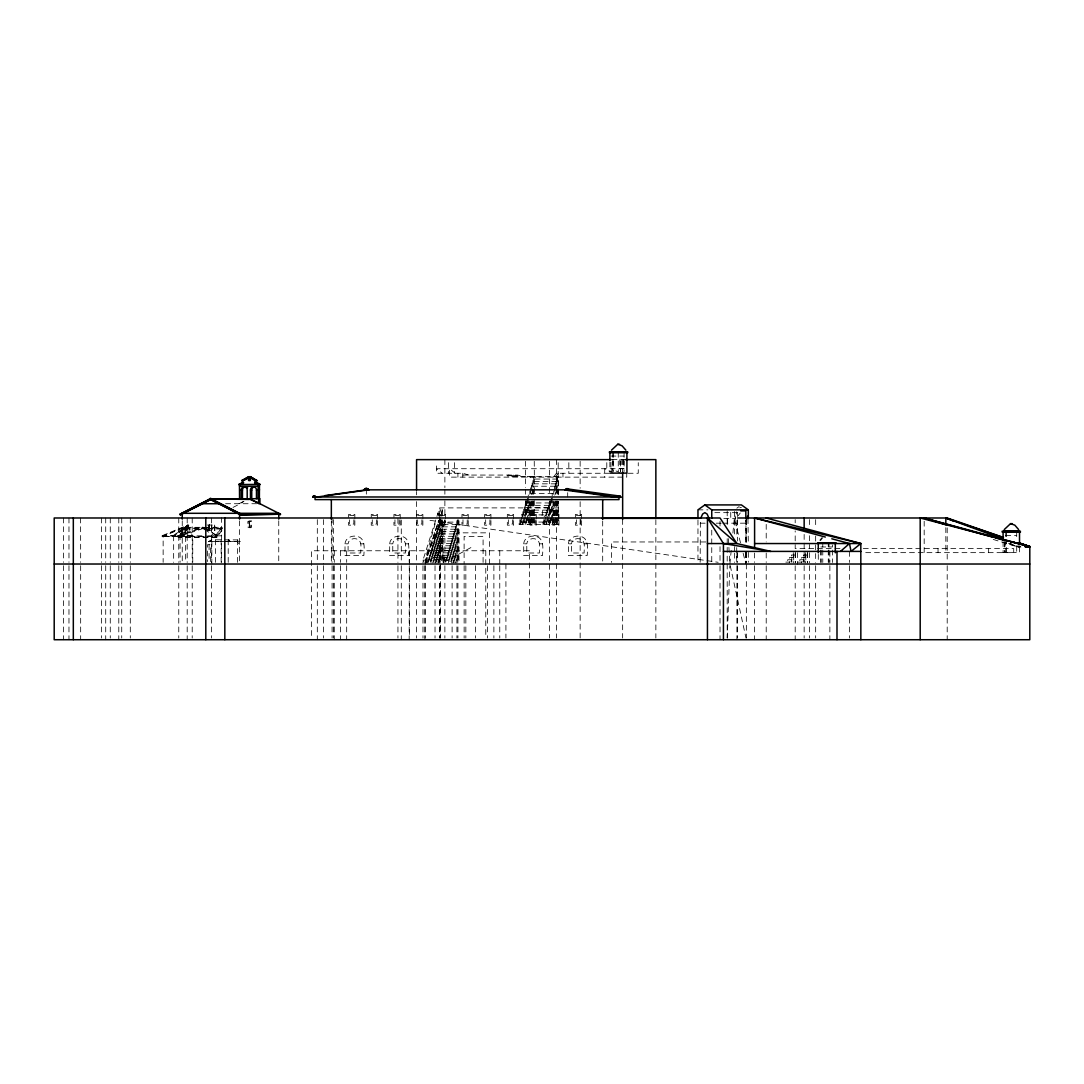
<?xml version="1.0" encoding="UTF-8"?>
<svg xmlns="http://www.w3.org/2000/svg" width="1084" height="1084" viewBox="0 0 1084 1084"><rect width="100%" height="100%" fill="white"/><g stroke="black" fill="none" stroke-linecap="round" stroke-linejoin="round"><path stroke-width="0.75" stroke-dasharray="5 3.75" d="M211.841 564.019L211.841 539.9L208.846 541.729L211.773 539.764L237.518 539.9L240.391 541.58L208.955 541.58L240.391 541.58M215.553 562.339L215.54 539.9M221.15 562.339L221.136 539.9L219.51 542.23M228.209 562.339L228.209 539.9L229.971 542.23M237.518 562.339L237.518 539.9M745.955 552.433L745.833 563.924L742.96 552.528M746.334 519.629L746.077 542.596L745.887 520.401M202.925 528.491L203.304 527.271M203.06 528.491L178.846 536.634L177.546 536.201L203.236 527.61M177.546 536.201L202.993 527.109M727.256 638.042L729.83 565.699M208.819 541.648L211.705 539.791M439.711 562.379L442.272 520.157M553.775 515.699L554.317 507.895L544.154 516.526M700.156 562.284L700.399 520.401M734.532 522.705L736.754 511.729M736.957 520.401L736.714 537.84M729.884 564.019L731.47 547.718M732.906 533.043L734.329 518.369L740.494 542.772M228.494 539.9L230.201 541.58L228.236 539.751M188.657 527.962L188.386 525.726L187.505 525.726L173.603 536.187M189.605 535.835L189.808 536.241M542.054 515.605L543.165 507.895M345.01 543.829C345.227 538.125 351.826 535.13 356.866 536.35C365.891 537.962 364.156 548.924 363.845 555.536L345.01 555.536L345.01 543.829L348.086 543.829C348.235 539.981 352.666 537.976 356.067 538.789C362.693 540.062 360.674 548.301 360.769 553.003L348.086 553.003L348.086 543.829M389.684 543.829C389.901 538.125 396.5 535.13 401.541 536.35C410.565 537.962 408.831 548.924 408.519 555.536L389.684 555.536L389.684 543.829L392.76 543.829C392.896 539.981 397.34 537.976 400.741 538.789C407.367 540.062 405.348 548.301 405.443 553.003L392.76 553.003L392.76 543.829M523.707 543.829C523.924 538.125 530.51 535.13 535.55 536.35C544.588 537.962 542.84 548.924 542.528 555.536L523.707 555.536L523.707 543.829L526.783 543.829C526.919 539.981 531.363 537.976 534.764 538.789C541.39 540.062 539.371 548.301 539.466 553.003L526.783 553.003L526.783 543.829M568.382 543.829C568.599 538.125 575.184 535.13 580.225 536.35C589.262 537.962 587.514 548.924 587.203 555.536L568.382 555.536L568.382 543.829L571.458 543.829C571.593 539.981 576.038 537.976 579.439 538.789C586.065 540.062 584.046 548.301 584.127 553.003L571.458 553.003L571.458 543.829M425.416 564.019L425.416 560.143L441.513 513.355L442.448 507.895L442.448 515.699M426.446 562.447L426.446 554.642L436.066 520.51M558.179 507.895L439.616 507.895L422.977 560.143L422.977 562.718M425.172 564.019L438.627 520.483M427.99 562.772L441.405 520.537M443.18 562.704L444.874 557.461M427.272 562.447L427.272 554.642L438.844 520.374M426.866 562.718L425.416 560.143L441.229 520.334M187.505 535.835C192.247 505.266 173.575 558.192 187.505 525.726L192.911 536.594L162.234 536.594L216.759 536.39L222.748 527.881L184.05 527.881M188.44 526.079C176.191 548.965 186.855 530.076 187.546 526.079M738.231 515.672L740.264 512.989M162.085 535.74L162.885 536.444L188.738 525.51L188.088 524.927L162.166 535.699L162.885 536.444M208.087 528.436L223.236 528.436L216.854 537.501L178.169 537.501L184.443 527.325L202.952 527.325M178.169 537.501L184.443 527.325M179.673 536.39L185.662 527.881L180.161 536.959L215.635 536.959M215.54 535.835L221.136 527.881L216.421 535.835M553.45 477.136L556.404 473.261L609.045 473.261M555.225 477.136L558.179 473.261M202.437 527.203L202.166 527.922L203.467 528.355M173.02 535.848L172.641 536.444L173.941 536.607L188.535 525.496L187.613 525.13L172.871 535.903L173.941 536.607M187.613 525.13L172.641 536.444M736.822 508.206L739.125 506.553M188.088 524.927L188.806 525.686M443.437 562.474L471.919 547.027M239.008 503.721L243.222 501.58M243.954 501.458L241.258 502.827L242.017 502.827M233.019 507.407L240.269 503.721M162.058 536.295L187.979 525.537M162.234 536.594L163.142 535.835L206.258 535.835M178.061 536.39L180.174 535.686M739.735 507.8L741.429 507.285M177.817 535.469L178.846 536.634M202.708 528.355L203.778 528.111M204.253 527.312L217.599 536.201L215.689 536.634L204.198 529.317M993.229 539.426L1016.06 546.431L1019.096 546.16L1019.516 547.257L1008.567 543.436M1017.944 547.217L1020.898 547.054M438.884 515.97L437.435 513.396L441.513 513.355L442.137 515.957M1016.413 546.621L1019.759 546.607M1017.673 546.593L1020.694 546.593M610.956 456.079L624.072 456.079M611.999 459.63L625.495 459.63M623.91 468.722L436.513 468.722L442.15 473.261M468.952 475.063L462.814 473.261L436.513 473.261L436.513 462.665M628.097 473.261L638.259 473.261L638.259 462.665M462.814 475.063L517.61 475.063L522.8 476.377M507.949 475.7L517.61 475.7M534.249 476.377L507.949 476.377L507.949 475.063L512.786 475.7M557.596 479.06L532.908 479.06L532.908 494.683M556.824 481.445L532.136 481.445L532.136 487.217M556.065 483.83L531.363 483.83L531.363 494.534M555.293 486.228L530.604 486.228L530.604 495.131M552.989 493.396L528.301 493.396L528.301 495.781M549.913 502.949L525.225 502.949L525.225 524.453M225.607 503.721L257.016 503.721M549.141 505.334L524.453 505.334L524.453 516.092M548.382 507.732L523.694 507.732L523.694 524.453M697.961 509.859L707.933 509.859M547.61 510.117L522.922 510.117L522.922 524.453M546.837 512.515L522.149 512.515L522.149 524.453M714.83 512.651L739.762 512.651M521.39 514.9L546.079 514.9M349.604 515.55L353.831 515.55L353.831 514.466M372.273 515.55L376.514 515.55L376.514 514.466M394.955 515.55L399.183 515.55L399.183 514.466M417.638 515.55L421.866 515.55L421.866 514.466M440.307 515.55L444.548 515.55L444.548 514.466M462.99 515.55L467.218 515.55L467.218 514.466M485.673 515.55L489.9 515.55L489.9 514.466M508.342 515.55L512.583 515.55L512.583 514.466M531.024 515.55L535.266 515.55L535.266 514.466M553.707 515.55L557.935 515.55L557.935 514.466M576.39 515.55L580.617 515.55L580.617 514.466M723.827 518.369L735.223 518.369L735.223 512.393M439.318 522.109L457.611 522.109M543.775 522.068L519.087 522.068L519.087 524.453L558.368 524.453L558.368 501.391M700.156 523.179L705.142 523.179M716.226 523.179L721.212 523.179M722.865 523.179L746.131 523.179M553.707 524.087L557.935 524.087L557.935 519.819M456.92 524.466L438.613 524.466L438.613 563.043M207.193 525.049L214.903 525.049L214.903 530.645L207.193 530.645M439.291 525.157L445.565 525.157L445.565 520.577M456.215 526.838L437.922 526.838L437.922 563.002M204.632 527.325L221.461 527.325M201.61 528.111L202.464 528.111M184.537 528.436L206.407 528.436M185.757 528.992L206.028 528.992M207.722 528.992L221.244 528.992M455.524 529.209L437.231 529.209L437.231 563.03M454.819 531.567L436.527 531.567L436.527 563.07M454.128 533.938L435.836 533.938L435.836 563.016M1005.749 535.428L1016.697 535.428M207.627 535.835L221.136 535.835L221.136 527.881M453.424 536.295L435.131 536.295L435.131 563.07M216.041 536.553L217.234 535.577M452.733 538.667L434.44 538.667L434.44 563.002M452.042 541.038L433.749 541.038L433.749 563.057M705.969 541.959L611.539 541.959L611.539 562.433M451.337 543.396L433.044 543.396L433.044 561.539M360.769 543.829L363.845 543.829M405.443 543.829L408.519 543.829M539.466 543.829L542.528 543.829M584.127 543.829L587.203 543.829M450.646 545.767L432.353 545.767L432.353 563.03M820.778 546.973L832.485 546.973L832.485 543.192M449.941 548.125L431.649 548.125L431.649 561.539M839.964 548.585L795.195 548.585L795.195 530.875M863.284 548.585L1013.716 548.585L1013.716 552.65L863.284 552.65M449.25 550.496L430.958 550.496L430.958 563.002M1002.564 552.461L1019.529 552.461L1019.516 546.065M448.559 552.867L430.253 552.867L430.253 561.539M426.446 554.642L427.272 554.642M795.548 555.022L791.442 555.022L791.442 561.648M807.661 555.022L803.556 555.022L803.556 561.648M447.855 555.225L429.562 555.225L429.562 561.851M793.678 557.393L789.572 557.393L789.572 562.908M805.778 557.393L801.686 557.393L801.686 562.908M447.164 557.596L428.871 557.596L428.871 559.954M791.794 559.75L787.702 559.75L787.702 562.122M803.908 559.75L799.816 559.75L799.816 562.122M425.416 560.143L422.977 560.143L424.44 562.718M785.819 562.122L789.924 562.122L789.924 559.75M797.932 562.122L802.038 562.122L802.038 559.75M1016.06 546.431L1020.64 546.485M1020.383 546.173L1014.096 545.916L1009.719 543.965M187.383 525.686L188.684 525.835M429.969 520.32L718.15 562.298M535.753 477.136L532.217 476.377L532.217 477.136M530.916 477.136L527.393 476.377L527.393 477.136M517.976 476.377L512.786 475.063L512.786 477.136M178.399 535.916L179.429 536.39M620.468 473.261L611.81 468.722L611.81 471.743M613.381 473.261L604.709 468.722L604.709 477.136M1014.516 545.672L1010.153 543.03M204.917 528.111L217.599 536.201M437.435 513.396L441.188 516.296M455.199 473.261L449.562 468.722L449.562 477.136L626.742 477.136L626.742 473.261M228.412 539.656L230.16 541.39M237.586 542.23L239.564 544.29M549.507 507.895L552.406 515.699M441.513 513.355L439.616 507.895L439.616 515.699M730.237 565.658L745.995 638.069M747.96 518.64L748.326 544.141M216.759 536.39L216.854 537.501M180.161 536.959L180.066 535.835L180.066 562.352M727.201 518.369L727.594 525.13M728.394 538.653L729.789 562.325M441.906 518.951L443.031 562.311L443.071 520.605M1006.48 552.461L1006.63 540.076M442.489 520.605L443.044 562.339M620.468 468.722L620.468 471.743L620.468 459.63M1016.697 531.648L1016.697 540.076M1016.697 546.268L1016.697 552.461M1006.63 531.648L1006.63 538.531M1005.749 531.648L1005.749 538.531M1005.749 540.076L1005.749 552.461M1004.895 542.149L1004.895 552.65M1004.434 541.621L1004.434 552.461M1003.093 541.621L1003.093 552.461M988.649 548.585L988.649 552.65M947.199 527.854L947.199 562.366M947.199 565.699L947.199 639.723M945.831 527.651L945.831 552.65M938.039 548.585L938.039 552.65M924.178 521.214L924.178 552.65M849.504 551.404L849.504 562.433M849.504 565.699L849.504 638.042M832.485 550.076L832.485 562.461M829.87 551.404L829.87 562.433M829.87 565.699L829.87 639.723M829.003 543.192L829.003 546.973M829.003 550.076L829.003 562.461M828.271 543.192L828.271 546.973M828.271 550.076L828.271 562.461M822.783 543.192L822.783 546.973M822.783 550.076L822.783 562.461M821.13 550.076L821.13 562.461M820.778 550.076L820.778 562.461M818.284 554.398L818.284 562.406M815.656 519.643L815.656 527.854M815.656 536.079L815.656 562.366M815.656 565.699L815.656 638.042M809.531 519.602L809.531 527.651M809.531 535.713L809.531 548.585M809.531 552.65L809.531 562.799M809.531 565.699L809.531 638.042M807.661 552.65L807.661 562.908M807.309 552.65L807.309 562.799M805.778 555.022L805.778 561.648M805.426 552.65L805.426 562.908M804.152 534.426L804.152 562.366M804.152 565.699L804.152 638.042M803.908 557.393L803.908 562.908M797.418 552.65L797.418 564.479M795.548 552.65L795.548 562.908M795.195 519.602L795.195 522.827M795.195 552.65L795.195 562.799M795.195 565.699L795.195 639.723M793.678 555.022L793.678 561.648M793.312 552.65L793.312 562.908M791.794 557.393L791.794 562.908M766.212 524.385L766.212 541.946M766.212 552.989L766.212 562.433M766.212 565.699L766.212 639.723M754.599 552.989L754.599 562.433M754.599 565.699L754.599 639.723M748.326 552.379L748.326 562.271M746.348 519.643L746.348 542.65M746.348 552.501L746.348 562.366M746.348 564.019L746.348 638.042M746.131 552.515L746.131 562.284M745.833 519.629L745.833 542.596M745.833 552.433L745.833 562.271M737.581 512.312L737.581 516.58M737.581 519.643L737.581 540.997M737.581 552.501L737.581 562.366M737.581 565.699L737.581 638.042M736.903 552.976L736.903 562.433M736.903 565.699L736.903 639.723M736.714 547.623L736.714 563.924M734.532 511.458L734.532 536.526M734.532 546.621L734.532 551.675M734.532 553.206L734.532 562.393M730.738 512.393L730.738 518.369M727.201 510.889L727.201 525.13M727.201 538.653L727.201 562.325M727.201 564.019L727.201 638.042M720.02 521.187L720.02 525.984M720.02 546.688L720.02 562.433M720.02 565.699L720.02 639.723M711.754 530.13L711.754 562.23M697.961 519.995L697.961 562.23M655.861 519.724L655.861 561.973M655.861 563.666L655.861 638.029M624.072 452.285L624.072 471.567M623.856 459.63L623.856 468.722M623.273 459.63L623.273 468.722M622.65 468.722L622.65 472.109M622.65 519.507L622.65 561.837M622.65 563.531L622.65 638.029M622.351 459.63L622.351 468.722M621.159 459.63L621.159 468.722M619.777 459.63L619.777 468.722M618.259 452.285L618.259 471.567M613.436 452.285L613.436 471.567M612.948 459.63L612.894 468.722M612.717 452.285L612.717 471.567M610.956 462.272L610.956 471.567M609.885 461.892L609.885 471.513M606.796 462.665L606.796 468.722M602.69 521.065L602.69 562.366M581.634 519.046L581.634 514.466L575.36 514.466L575.36 519.046M581.634 520.577L581.634 525.157L575.36 525.157L575.36 520.577M580.617 519.819L580.617 524.087L576.39 524.087L576.39 519.819M580.143 461.31L580.143 488.247M580.143 501.702L580.143 638.029M568.829 462.665L568.829 473.261M567.691 492.692L567.691 496.987M562.962 473.261L562.962 477.136M558.965 519.046L558.965 514.466L552.677 514.466L552.677 519.046M558.965 520.577L558.965 525.157L552.677 525.157L552.677 520.577M558.368 494.792L558.368 476.662L533.68 476.662L533.68 487.461M558.179 462.665L558.179 494.941M558.179 501.418L558.179 517.258M557.596 476.662L557.596 487.461M557.596 489.141L557.596 494.196M557.596 500.916L557.596 516.052M557.596 517.732L557.596 524.453M556.824 479.06L556.824 494.683M556.824 501.296L556.824 524.453M556.512 459.63L556.512 494.575M556.512 501.242L556.512 562.122M556.512 563.816L556.512 638.029M556.065 481.445L556.065 487.217M556.065 488.911L556.065 493.992M556.065 500.754L556.065 515.998M556.065 517.691L556.065 524.453M555.293 483.83L555.293 494.534M555.293 501.187L555.293 516.147M555.293 517.813L555.293 524.453M554.52 486.228L554.52 495.131M554.52 501.648L554.52 524.453M553.748 490.998L553.748 494.345M553.748 501.038L553.748 516.092M553.748 517.759L553.748 524.453M552.989 501.567L552.989 524.453M552.217 493.396L552.217 495.781M552.217 497.475L552.217 516.025M552.217 517.705L552.217 524.453M551.444 498.166L551.444 524.453M550.686 500.564L550.686 524.453M549.913 500.564L549.913 524.453M549.507 461.296L549.507 494.575M549.507 501.242L549.507 515.699M549.507 520.618L549.507 638.042M549.141 502.949L549.141 524.453M548.382 505.334L548.382 516.092M548.382 517.759L548.382 524.453M547.61 507.732L547.61 524.453M546.837 510.117L546.837 524.453M546.079 512.515L546.079 524.453M545.306 517.285L545.306 524.453M544.534 519.683L544.534 524.453M543.775 519.683L543.775 524.453M543.003 522.068L543.003 524.453M536.282 519.046L536.282 514.466L530.008 514.466L530.008 519.046M536.282 520.577L536.282 525.157L530.008 525.157L530.008 520.577M535.266 519.819L535.266 524.087L531.024 524.087L531.024 519.819M534.249 461.31L534.439 494.792M534.249 500.551L534.439 524.453M533.68 489.141L533.68 494.196M533.68 500.916L533.68 516.052M533.68 517.732L533.68 524.453M532.908 501.296L532.908 524.453M532.136 488.911L532.136 493.992M532.136 500.754L532.136 515.998M532.136 517.691L532.136 524.453M531.363 501.187L531.363 516.147M531.363 517.813L531.363 524.453M530.604 501.648L530.604 524.453M529.832 490.998L529.832 494.345M529.832 501.038L529.832 516.092M529.832 517.759L529.832 524.453M529.48 638.042L529.48 550.767L311.474 550.767L311.474 638.042M529.06 501.567L529.06 524.453M528.301 497.475L528.301 516.025M528.301 517.705L528.301 524.453M527.529 498.166L527.529 524.453M526.756 500.564L526.756 524.453M525.997 500.564L525.997 524.453M525.591 461.283L525.591 487.624M525.591 489.277L525.591 494.209M525.591 500.794L525.591 515.618M524.453 517.759L524.453 524.453M521.39 517.285L521.39 524.453M520.618 519.683L520.618 524.453M519.846 519.683L519.846 524.453M513.599 519.046L513.599 514.466L507.326 514.466L507.326 519.046M513.599 520.577L513.599 525.157L507.326 525.157L507.326 520.577M512.583 519.819L512.583 524.087L508.342 524.087L508.342 519.819M505.916 564.019L505.916 638.042M499.765 550.767L499.765 564.019M499.765 565.699L499.765 638.042M493.884 565.699L493.884 638.042M490.93 519.046L490.93 514.466L484.643 514.466L484.643 519.046M490.93 520.577L490.93 525.157L484.643 525.157L484.643 520.577M489.9 519.819L489.9 524.087L485.673 524.087L485.673 519.819M489.44 564.019L489.44 532.84L457.76 532.84L457.76 562.366M487.434 565.699L487.434 638.042M485.781 550.767L485.781 638.042M483.085 562.393L483.085 536.39L464.115 536.39L464.115 564.019M475.402 565.699L475.402 638.042M468.247 519.046L468.247 514.466L461.974 514.466L461.974 519.046M468.247 520.577L468.247 525.157L461.974 525.157L461.974 520.577M467.218 519.819L467.218 524.087L462.99 524.087L462.99 519.819M465.849 565.699L465.849 638.042M464.142 565.699L464.142 638.042M462.814 473.261L462.814 477.136M459.006 520.754L459.006 563.002M458.302 519.737L458.302 563.03M457.922 565.699L457.922 638.042M457.909 473.261L457.909 477.136M457.611 519.737L457.611 563.057M456.92 520.605L456.92 563.016M456.92 565.699L456.92 638.042M456.215 524.466L456.215 563.043M455.524 526.838L455.524 563.002M454.819 529.209L454.819 563.03M454.616 462.665L454.616 473.261M454.128 531.567L454.128 563.07M453.424 533.938L453.424 563.016M452.733 536.295L452.733 563.07M452.042 538.667L452.042 563.002M452.109 565.699L452.109 638.042M451.337 541.038L451.337 563.057M450.646 543.396L450.646 561.539M449.941 545.767L449.941 563.03M449.25 548.125L449.25 561.539M448.627 462.665L448.627 473.261M448.559 550.496L448.559 563.002M447.855 552.867L447.855 561.539M447.164 555.225L447.164 561.851M446.459 557.596L446.459 559.954L428.166 559.954L428.166 562.325M445.768 559.954L445.768 562.325M445.565 519.046L445.565 514.466L439.291 514.466L439.291 519.046M444.874 459.63L444.874 487.624M444.874 489.277L444.874 494.209M444.874 500.794L444.874 515.618M444.874 520.618L444.874 562.379M444.874 565.699L444.874 638.042M444.548 519.819L444.548 524.087L440.307 524.087L440.307 519.819M441.405 520.754L441.405 563.002M440.714 519.737L440.714 563.03M440.578 564.019L440.578 638.042M440.077 565.699L440.077 638.042M440.05 517.258L440.009 563.057M439.616 520.605L439.616 564.019M439.616 565.699L439.616 638.042M439.291 520.577L439.318 563.016M435.023 565.699L435.023 638.042M425.172 565.699L425.172 638.042M424.887 565.699L424.887 639.723M422.977 565.699L422.977 638.042M422.882 519.046L422.882 514.466L416.608 514.466L416.608 519.046M422.882 520.577L422.882 525.157L416.608 525.157L416.608 520.577M421.866 519.819L421.866 524.087L417.638 524.087L417.638 519.819M416.568 491.526L416.568 494.873M416.568 501.594L416.568 516.702M416.568 520.063L416.568 562.325M416.568 565.699L416.568 638.042M409.603 550.767L409.603 638.042M409.183 550.767L409.183 562.352M409.278 565.699L409.183 639.723M401.283 520.063L401.283 562.325M401.283 565.699L401.283 639.723M400.213 519.046L400.213 514.466L393.939 514.466L393.939 519.046M400.213 520.577L400.213 525.157L393.939 525.157L393.939 520.577M399.183 519.819L399.183 524.087L394.955 524.087L394.955 519.819M397.936 518.369L397.936 562.325M397.936 565.699L397.936 638.042M377.53 519.046L377.53 514.466L371.256 514.466L371.256 519.046M377.53 520.577L377.53 525.157L371.256 525.157L371.256 520.577M376.514 519.819L376.514 524.087L372.273 524.087L372.273 519.819M366.338 491.255L366.338 494.128M354.847 519.046L354.847 514.466L348.574 514.466L348.574 519.046M354.847 520.577L354.847 525.157L348.574 525.157L348.574 520.577M353.831 519.819L353.831 524.087L349.604 524.087L349.604 519.819M346.677 550.767L346.677 562.352M346.677 565.699L346.677 639.723M340.62 550.767L340.62 562.352M340.62 565.699L340.62 639.723M334.279 550.767L334.279 562.352M334.279 565.699L334.279 639.723M333.56 519.629L333.56 562.352M333.56 565.699L333.56 638.042M332.097 517.989L332.097 562.366M332.097 565.699L332.097 638.042M331.338 521.065L331.338 562.366M323.56 519.629L323.56 564.019M323.56 565.699L323.56 638.042M317.314 519.643L317.314 562.366M317.314 565.699L317.314 639.723M278.751 520.767L278.751 562.352M249.483 521.499L249.483 527.095M249.266 521.499L249.266 527.095M239.564 520.821L239.564 562.366M221.434 517.447L221.434 562.352M214.483 525.049L214.483 530.645M211.827 525.049L211.827 530.645M211.556 517.989L211.556 562.366M211.556 565.699L211.556 638.042M211.394 525.049L211.394 530.645M210.553 561.607L210.553 544.71L207.478 544.71L207.478 561.607M209.077 544.71L209.077 561.607M208.873 525.049L208.873 530.645M192.749 562.352L192.749 535.835L163.142 535.835L163.142 562.352M192.207 517.989L192.207 562.366M192.207 565.699L192.207 638.042M187.193 517.989L187.193 562.366M187.193 565.699L187.193 639.723M185.662 527.881L185.662 562.352M182.248 520.794L182.248 562.352M178.765 517.989L178.765 562.366M178.765 565.699L178.765 638.042M173.643 535.835L173.643 562.352M130.297 517.989L130.297 562.366M130.297 565.699L130.297 638.042M121.72 517.989L121.72 562.366M121.72 565.699L121.72 638.042M118.793 517.989L118.793 562.366M118.793 565.699L118.793 639.723M110.27 517.989L110.27 562.366M110.27 565.699L110.27 638.042M105.717 517.989L105.717 562.366M105.717 565.699L105.717 639.723M101.517 517.989L101.517 562.366M101.517 565.699L101.517 638.042M80.623 517.989L80.663 562.366M80.663 565.699L80.663 639.723M68.969 517.989L68.969 562.366M68.969 565.699L68.969 639.723M63.59 517.989L63.59 562.366M63.59 565.699L63.59 639.723M251.203 520.903L248.981 520.903L248.981 527.691L251.203 527.691L251.203 520.903M250.919 521.499L247.829 521.499L247.829 527.095L250.919 527.095L250.919 521.499M209.375 524.453L208.792 531.241L209.375 524.453"/><path stroke-width="1.5" d="M211.339 499.453L210.689 498.261L209.51 498.857L249.361 499.453M700.914 517.84L702.622 514.033L704.857 512.651L707.107 514.033L708.814 517.84M254.632 482.61C260.77 486.879 262.098 483.315 254.632 482.61L258.426 484.589M255.106 483.03L256.366 483.03M256.136 482.61L259.943 484.589M568.666 489.169L568.057 488.803A3.428 3.184 -74.7 0 0 566.539 488.681L568.219 488.952A3.428 3.184 -74.7 0 0 566.702 488.83L564.723 490.009L617.365 497.366L618.774 495.971A2.764 2.005 -74.7 0 1 619.845 496.038L620.292 496.377M210.093 499.372L259.916 498.64L259.916 503.721L280.499 514.195L240.499 514.846L210.093 499.372L211.217 499.372L210.906 498.721L179.998 514.195L180.31 514.846L211.217 499.372M220.418 504.372L220.73 503.721L201.082 503.721L201.394 504.372M239.252 513.952L239.564 513.301L239.564 519.141M240.499 514.846L280.499 514.195M182.248 519.128L182.248 513.301L278.751 513.301L280.187 514.846M248.588 476.96L256.922 480.686L250.214 476.635L248.602 476.838L250.323 476.838M246.217 478.83L250.214 476.635L256.366 480.442L256.366 484.385M255.106 484.385L255.106 480.442L256.366 480.442M255.417 480.686L248.71 476.635L241.908 480.483L243.521 480.686M564.886 490.158L566.214 488.952M1004.285 529.534L1010.559 523.64L1014.814 525.157L1018.608 529.534M611.471 450.172L617.772 444.277L622.053 445.795L625.875 450.172M820.276 540.252L822.119 537.989M364.21 489.453L365.484 488.762A3.428 3.184 74.7 0 1 367.002 488.64L365.335 488.613A3.428 3.184 74.7 0 1 366.853 488.491L367.503 488.762M364.359 489.589L365.051 488.979M840.479 551.404L849.477 543.545L851.062 551.404L860.818 543.545L860.845 639.723M748.326 517.895L748.326 509.859L741.429 504.914L704.857 504.914L697.961 509.859L697.961 518.301M313.71 495.998L312.856 497.136L315.688 497.136M242.003 480.686L248.941 476.77M244.835 479.941L250.445 476.77M179.998 514.195L210.404 498.721L240.811 514.195M180.31 514.846L210.716 499.372L210.404 498.721M1012.334 523.64L1010.559 523.64M619.56 444.277L617.772 444.277M238.9 484.385L242.789 482.61L238.981 484.589L260.024 484.385M324.956 495.605L366.338 489.832M368.668 489.832L316.013 497.177L314.617 495.781A2.764 2.005 74.7 0 0 313.547 495.849L312.693 496.987L316.176 497.326M566.702 488.83L617.988 495.835M1026.711 546.824L1029.8 546.58L1029.8 639.723L54.2 639.723L54.2 517.989L720.02 517.989L736.903 543.545L770.832 551.404L723.434 543.545L707.446 517.989L707.446 639.723M1025.396 546.864L1029.8 546.58L1018.675 542.732M617.365 497.366L620.685 497.177M1025.356 546.81L1029.8 546.58L1019.096 542.935M1025.369 546.621L1029.8 546.58L1018.039 542.813M1026.453 546.58L1029.8 546.58L924.178 517.989L946.657 524.968M1025.247 546.58L1029.8 546.58L920.194 517.989L920.194 639.723M609.357 451.865L627.785 451.865M609.357 452.719L627.785 452.719M611.173 459.63L416.568 459.63L416.568 489.846M625.319 459.63L655.861 459.63L655.861 518.03M609.872 473.112L626.931 473.112L626.918 452.285L609.885 452.285L609.885 460.293M250.363 479.06L248.561 479.06L248.561 480.469L250.363 480.469M243.71 480.253L242.45 480.253L242.559 484.385M241.908 480.483L243.819 480.442M255.106 480.442L257.03 480.483M243.724 482.814L242.559 483.03M240.729 484.182L239.469 484.182L239.55 498.64M238.981 484.589L240.499 484.589M239.55 486.255L259.374 486.255M364.007 489.832L567.691 489.832M241.19 498.64L241.19 490.117L242.45 490.117A3.103 3.008 -90 0 1 246.258 486.96M250.472 498.64L250.472 490.117L251.732 490.117A3.103 3.008 -90 0 1 255.539 486.96M250.472 490.117A3.103 3.008 -90 0 1 253.466 486.851A3.103 3.008 -90 0 1 256.474 490.117L257.735 490.117M316.731 496.987L616.173 496.987M617.866 497.177L620.847 497.326L620.387 496.486M258.168 502.827L250.675 499.399M248.832 498.721L259.916 503.721M704.857 504.914L711.754 509.859L748.326 509.859M740.819 510.889L745.833 510.889L745.833 517.989M737.581 517.989L947.199 517.989L1002.795 537.23M602.243 518.369L698.841 518.369M1002.144 531.228L1020.478 531.228M1003.445 531.296L1019.448 531.296M1002.144 532.081L1020.478 532.081M817.688 542.772L836.116 542.772M707.446 543.545L736.903 543.545L707.446 517.989M754.599 543.545L860.953 543.545L766.212 517.989M723.434 551.404L860.953 551.404M54.2 564.019L1029.8 564.019M1026.751 546.539L1029.8 546.58L1010.722 541.77M1026.67 546.526L1029.8 546.58L1026.656 546.444M1026.738 546.458L1029.8 546.58M572.664 490.524L577.623 491.215M580.929 491.675L609.059 495.605M1006.304 540.821L1009.136 541.377M1010.451 541.634L1014.407 542.407M754.599 548.274L754.599 517.989L860.953 543.545M754.599 517.989L825.358 537.054M831.794 538.789L849.477 543.545M924.178 517.989L991.982 536.932M995.207 537.84L1004.895 540.537M1003.486 537.623L945.831 517.989L945.831 524.439M1003.377 539.195L945.831 517.989L953.676 521.174M217.762 503.017L210.594 499.372L210.906 498.721L241.312 514.195L241 514.846L219.131 503.721M249.984 476.77L256.922 480.686M255.214 480.253L248.71 476.635M367.788 488.83L368.628 489.589M620.143 496.228L620.739 496.96M368.167 489.114L368.831 489.968M747.459 516.147L747.96 518.64M1019.516 544.466L1019.516 531.648L1003.093 531.648L1003.093 540.076M836.997 551.404L836.997 639.723M835.317 552.799L835.317 543.192L818.284 543.192L818.284 552.799M804.152 517.989L804.152 527.854M723.434 543.545L723.434 639.723M711.754 509.859L711.754 518.301M622.65 472.109L622.65 519.507M618.991 496.987L618.991 499.602L315.038 499.602L315.038 496.987M602.69 499.602L602.69 519.412M331.338 499.602L331.338 519.412M278.751 513.301L278.751 519.101M259.374 498.64L259.455 484.182L258.114 484.385L258.114 498.64M258.656 498.64L258.656 503.721M256.474 490.117L256.474 498.64M251.732 490.117L251.732 498.64M249.821 479.06L249.821 480.469M249.103 479.06L249.103 480.469M247.193 498.64L247.193 490.117A3.103 3.008 -90 0 0 244.198 486.851A3.103 3.008 -90 0 0 241.19 490.117M242.45 490.117L242.45 498.64M224.822 517.989L224.822 639.723M205.797 517.989L205.797 639.723M73.319 517.989L73.319 639.723M314.048 495.889A2.764 2.005 74.7 0 1 314.78 495.93M258.832 487.705A4.797 4.648 -90 0 1 259.374 490.198M247.003 487.299A3.103 3.008 -90 0 1 247.64 487.814"/></g></svg>
